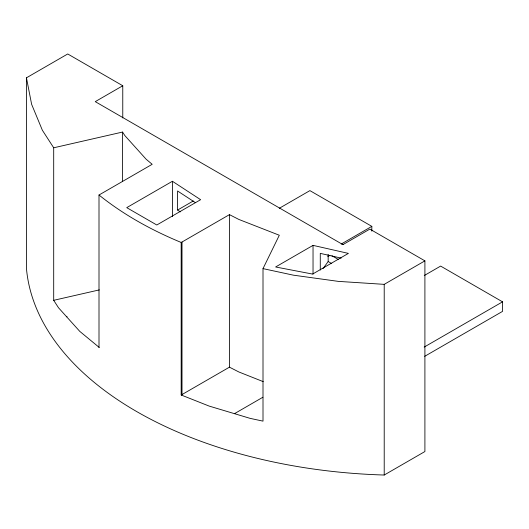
<?xml version="1.0" encoding="UTF-8"?>
<svg xmlns="http://www.w3.org/2000/svg" width="529" height="529" viewBox="0 0 529 529"><rect width="100%" height="100%" fill="white"/><g stroke="black" fill="none" stroke-linecap="round" stroke-linejoin="round"><path stroke-width="0.79" d="M181.229 242.474L181.229 395.011L209.18 406.093L250.151 418.373L263.006 421.137L263.006 268.626L279.312 235.246L238.877 219.449L229.454 214.635L181.229 242.474C151.962 230.393 123.707 214.886 99.002 195.009L152.187 164.301L146.123 159.209L124.824 135.556L122.563 132.052L53.7 147.789L42.36 130.227L31.621 104.299L26.45 77.809L67.732 53.971L122.768 85.751L122.768 117.941M323.06 268.587L328.165 261.531L328.165 254.383M122.768 85.751L95.253 101.641L342.931 244.636L369.864 229.09L424.906 260.863L424.906 451.535L384.213 475.029A377.521 217.961 0 0 1 26.45 268.474L26.45 77.809M172.408 181.275L126.735 207.646L156.796 224.997L200.623 199.691L172.408 181.275L172.408 216.612M180.329 211.871L177.565 210.066L193.283 200.987M66.687 316.838L67.038 316.64M279.272 208.307L309.908 190.619L371.827 226.366L371.827 231.133M53.7 147.789L53.7 300.32L58.494 307.739L79.793 331.392L99.207 347.421M313.036 245.37L275.616 266.98L312.593 274.075L348.399 253.398L313.036 245.37L313.036 274.134M341.225 244.041L371.827 226.366M327.795 256.558L329.858 255.368M181.229 395.011L229.454 367.166L238.877 371.98L263.237 381.64M263.006 268.626L293.416 275.173L338.329 281.375L384.213 284.357L424.906 260.863M424.258 275.543L440.631 266.087L502.55 301.841L502.55 311.376L424.694 356.321M234.453 413.678L262.853 397.259M424.179 347.084L502.55 301.841M53.7 300.32L99.34 289.892M342.23 244.233L343.255 244.451M341.152 258.112L320.276 253.371L320.276 270.054M331.954 255.778L338.269 259.428M328.165 261.531L331.676 263.561M195.466 202.68L177.565 190.995L177.565 210.066M384.213 284.357L384.213 475.029M229.454 214.635L229.454 367.166M182.009 242.024L182.009 394.561M181.335 242.414L181.335 394.945M122.563 132.052L122.563 181.52M99.002 195.009L99.002 347.54"/></g></svg>
